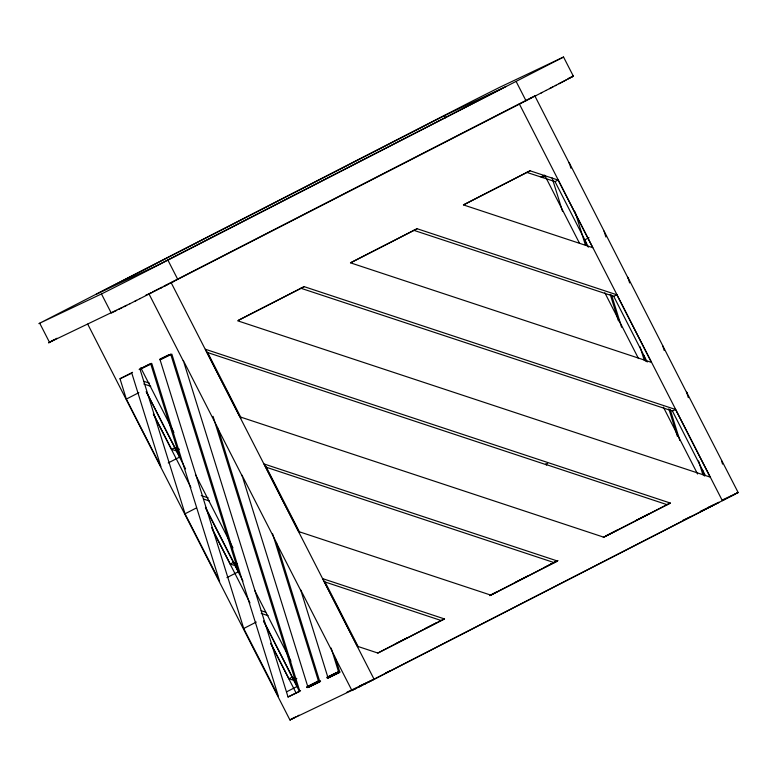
<?xml version="1.0" encoding="UTF-8"?>
<svg xmlns="http://www.w3.org/2000/svg" width="777" height="777" viewBox="0 0 777 777"><rect width="100%" height="100%" fill="white"/><g stroke="black" fill="none" stroke-linecap="round" stroke-linejoin="round"><path stroke-width="1.17" d="M563.548 57.032L130.118 279.555L102.603 293.405L38.85 323.62L472.28 101.097L499.805 87.247L563.548 57.032L573.339 76.146L568.288 78.885M568.123 78.584L573.339 76.146L555.264 85.664M534.712 95.93L163.898 286.189M53.681 340.005L48.698 342.696L57.051 338.238M291.598 719.055L289.938 719.958L294.687 717.443M736.47 493.414L738.14 492.501L722.688 499.825M566.375 79.885L559.022 83.722M292.317 718.686L295.94 716.802M735.1 494.133L733.381 495.027M732.128 495.677L738.15 492.501L686.528 391.967L688.315 397.62M545.94 90.491L556.07 85.247M549.504 88.646L552.894 86.898M297.863 715.802L299.048 715.19M730.205 496.668L731.332 496.085M732.39 495.541L727.418 498.106M530.186 98.592L536.101 95.552M534.304 96.474L542.2 92.414M541.151 92.958L546.076 90.414M723.766 499.98L725.737 498.97M725.135 499.281L727.767 497.921M444.454 115.666L96.202 294.279L157.945 264.986L506.196 86.373L444.454 115.666L445.561 117.822M172.63 281.973L531.031 98.155M164.918 285.917L173.494 281.527M119.998 378.749L131.799 373.154L160.917 466.676L126.33 399.087L119.998 378.749L132.546 372.309M139.122 369.396L149.582 364.034M140.025 369.25L151.826 363.646L219.619 581.381L185.033 513.791L140.025 369.25L151.525 363.345M160.188 359.362L169.6 354.535L159.926 359.081M160.052 359.751L171.853 354.147L278.321 696.085L243.725 628.496L160.052 359.751L168.415 355.458M238.578 320.173L304.176 286.655L675.572 409.508L710.159 477.097L237.626 320.794L304.176 286.655M350.456 262.791L417.123 228.729L616.87 294.804L651.456 362.393L350.573 262.859L417.123 228.729M463.403 204.866L530.069 170.794L558.168 180.089L592.764 247.688L463.519 204.934L530.069 170.794M544.153 175.369L541.035 176.971L542.346 177.544L545.464 175.942M126.33 399.087L138.879 392.647M588.354 247.183L584.819 239.85L589.015 237.694M168.24 462.917L179.749 457.022L150.621 363.5M185.033 513.791L196.532 507.886M647.241 362.004L613.704 296.299L413.791 230.313M226.942 577.622L238.442 571.726L170.649 353.991M206.789 352.282L546.794 464.889L545.483 464.316L547.639 463.209M243.725 628.496L256.274 622.056M705.38 475.611L672.406 411.004L300.835 288.238M286.684 691.792L297.144 686.431L213.053 416.355M318.123 681.138L309.537 685.537L319.444 680.846M306.896 687.053L318.774 680.973M288.044 696.988L299.835 691.394L217.89 428.117L183.285 360.45L288.044 696.988L300.592 690.559M319.483 680.866L306.866 687.334L318.667 681.74L272.62 533.857M307.158 687.635L318.667 681.74M327.078 677.427L335.295 673.212M308.061 687.49L319.862 681.895L276.583 542.822L241.977 475.165L308.061 687.49L320.61 681.06M338.461 671.901L327.943 677.301L338.685 672.241L331.167 648.076M327.185 678.136L338.685 672.241M328.088 677.991L339.889 672.396L335.266 657.459L300.68 589.869L328.088 677.991L339.588 672.095M395.279 643.91L407.051 637.878M425.233 628.544L437.004 622.513M490.909 594.861L497.348 591.559M514.529 582.75L527.408 576.145M544.58 567.336L557.507 560.712M606.002 535.829L617.812 529.778M636.062 520.415L648.941 513.811M377.768 653.02L441.433 620.367M489.714 595.638L557.973 560.596M603.302 537.344L668.045 504.137M444.512 618.948L377.962 653.078L357.342 646.26L322.746 578.671L444.512 618.948L441.171 620.532L324.184 581.691M557.459 561.023L490.909 595.153L298.64 531.555L264.054 463.966L557.459 561.023L549.951 564.578M670.405 503.088L603.855 537.228L239.938 416.851L205.351 349.252L670.405 503.088L667.074 504.671L545.483 464.316M372.406 680.186L724.047 499.844M369.842 681.497L372.698 680.04M160.645 288.102L167.298 284.703M148.164 294.473L161.81 287.509M368.415 682.225L370.639 681.099M368.803 682.031L361.499 685.751M364.258 684.352L365.617 683.663M162.043 287.131L152.535 291.948M139.909 298.669L150.68 293.191M134.877 301.223L140.346 298.446M361.655 685.683L289.928 719.968L87.714 324.126M129.817 303.788L136.655 300.32M130.196 303.593L48.65 342.744L49.514 342.356L39.734 323.242M359.246 686.897L360.421 686.305M123.825 306.808L126.709 305.361M356.148 688.471L354.477 689.306M118.9 309.285L122.164 307.653M150.544 292.948L151.457 292.502M116.715 310.382L111.257 313.063L101.466 293.949M353.778 689.655L351.952 690.549L335.577 658.546M149.825 293.308L148.902 293.755L183.595 361.548M145.658 295.299L147.824 294.269M526.738 172.377L555.011 181.595L558.168 180.089M153.409 413.898L171.523 449.31L174.864 447.727L179.468 449.252M613.704 296.299L616.87 294.804M211.558 527.534L230.225 564.015L233.556 562.431L237.014 563.578M672.406 411.004L675.572 409.508M270.804 643.317L288.918 678.719L292.259 677.136L296.843 678.651M326.971 677.272L338.51 671.794M306.925 687.13L320.037 680.905M327.68 677.282L339.695 671.581M708.197 507.42L719.036 502.282L370.775 680.895L346.95 692.2M700.388 511.315L713.49 505.089M682.614 520.464L691.326 516.336M385.78 672.872L390.141 670.804M359.362 686.13L374.65 678.875M572.455 76.525L573.319 76.146M143.726 381.274L149.485 383.178M143.842 384.003L150.748 386.286M265.481 466.987L554.118 562.606M171.523 449.31L177.282 451.214M201.272 495.6L208.178 497.882M203.691 499.087L209.44 500.99M230.225 564.015L235.975 565.918M261.121 610.683L265.715 612.208M261.227 613.412L268.114 615.685M288.918 678.719L294.648 680.613M534.809 95.833L569.492 163.626L570.94 168.25M569.492 163.626L569.133 162.558L628.195 278.331L629.632 282.945M628.195 278.331L627.835 277.263L686.897 393.036M516.21 81.624L526 100.738M519.318 103.904L722.367 500.699M555.011 181.595L584.819 239.85M544.677 175.194L579.457 243.162M604.846 292.783L638.519 358.585M663.364 407.129L697.591 474.009M167.958 260.237L177.739 279.351M207.488 352.214L241.161 418.026M266.006 466.569L299.679 532.371M325.068 581.992L358.187 646.717M171.066 282.517L374.116 679.312M218.182 429.137L242.288 476.252M276.874 543.842L300.99 590.957M140.792 367.774L173.912 432.498M195.445 474.572L232.983 547.931M254.506 589.996L290.938 661.198M146.251 391.569L179.749 457.022M205.497 507.352L238.442 571.726M263.656 620.988L297.144 686.431M146.309 391.938L185.567 468.91M205.429 507.721L242.939 581.021M263.714 621.347L299.203 690.976M153.409 414.18L190.928 487.5M212.451 529.555L249.971 602.874M270.94 643.842L296.319 693.443M721.464 460.557L722.561 464.092M662.762 345.852L664.218 350.524M604.059 231.148L605.885 236.995M702.661 470.279L704.448 476.048M698.601 460.965L702.903 474.766M670.211 409.566L679.836 440.481M668.812 408.77L677.437 436.47M643.958 355.575L645.745 361.324M640.054 346.746L644.376 360.606M611.528 294.91L621.59 327.234M610.198 294.328L618.482 320.94M585.256 240.87L586.703 245.493M575.077 211.868L585.547 245.483M552.107 177.904L562.558 211.451"/></g></svg>
